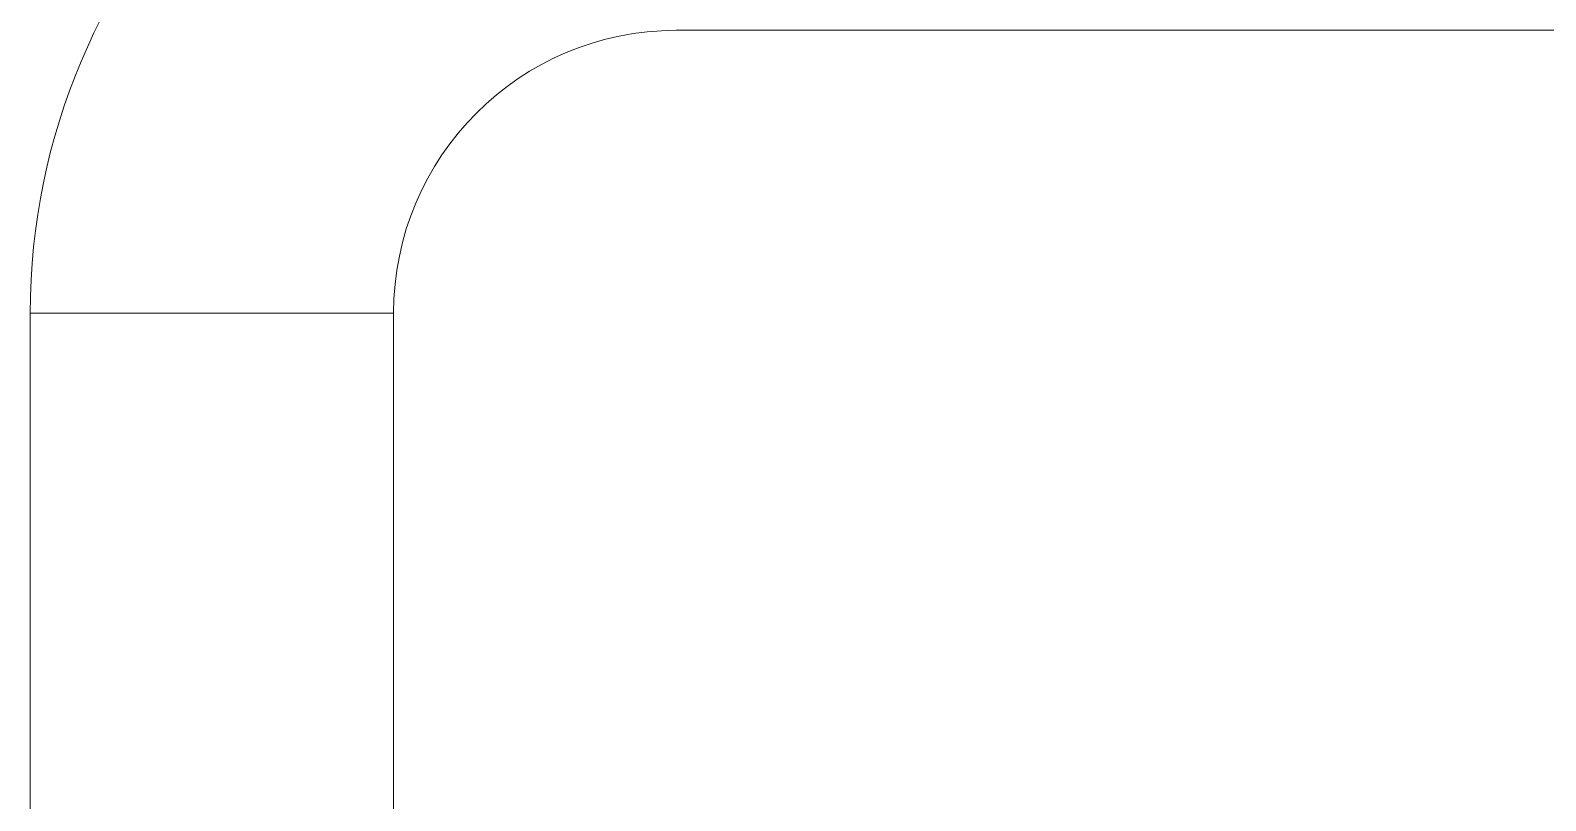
# Model space of a CAD drawing. Header units: millimetres. Extents: x -7702 to 17735, y -16958 to 1800.
# Drawn here: x -6879.6 to -6691.9, y -14949 to -14853.7 of the extents above; entities that cross this region are included whole.
import ezdxf

# ---------------------------------------------------------------- set-up
doc = ezdxf.new("R2010")
doc.units = ezdxf.units.MM
doc.layers.add('G-IMPT', color=8, linetype='Continuous', lineweight=9)

msp = doc.modelspace()

# ---------------------------------------------------------------- linework, layer by layer
at = {"layer": 'G-IMPT'}
for p, q in [((-6619.62, -14853.651), (-6799.62, -14853.651)), ((-6879.62, -15128.651), (-6879.62, -14888.651)), ((-6834.62, -14888.651), (-6879.62, -14888.651)), ((-6834.62, -14888.651), (-6834.62, -15128.651))]:
    msp.add_line(p, q, dxfattribs=at)
for radius in [80, 35]:
    msp.add_arc((-6799.62, -14888.651), radius, 90, 180, dxfattribs=at)

doc.saveas('drawing.dxf')
